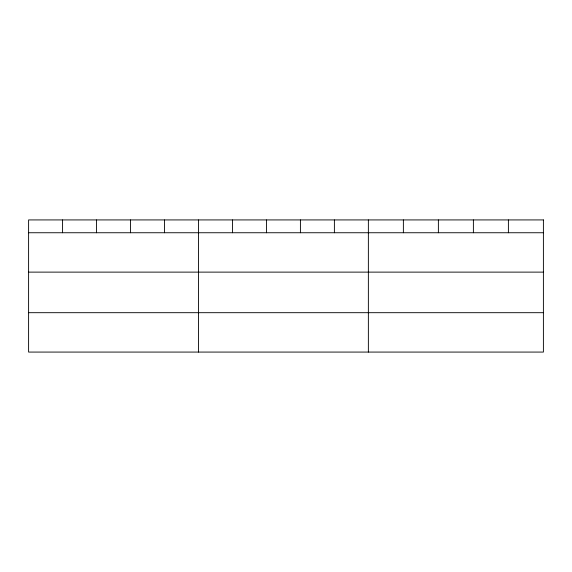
<?xml version="1.0" encoding="UTF-8"?>
<svg xmlns="http://www.w3.org/2000/svg" width="572" height="572" viewBox="0 0 572 572"><rect width="100%" height="100%" fill="white"/><g stroke="black" fill="none" stroke-linecap="round" stroke-linejoin="round"><path stroke-width="0.86" d="M28.6 232.747L543.4 232.747M28.6 272.122L543.4 272.122M28.6 312.691L543.4 312.691M508.394 219.927L508.394 232.747M473.387 219.927L473.387 232.747M438.381 219.927L438.381 232.747M403.374 219.927L403.374 232.747M368.368 219.927L368.368 352.073M334.391 219.927L334.391 232.747M300.414 219.927L300.414 232.747M266.438 219.927L266.438 232.747M232.461 219.927L232.461 232.747M198.484 219.927L198.484 352.073M164.507 219.927L164.507 232.747M130.53 219.927L130.53 232.747M96.554 219.927L96.554 232.747M62.577 219.927L62.577 232.747M543.4 219.927L28.6 219.927L28.6 352.073L543.4 352.073L543.4 219.927"/></g></svg>
